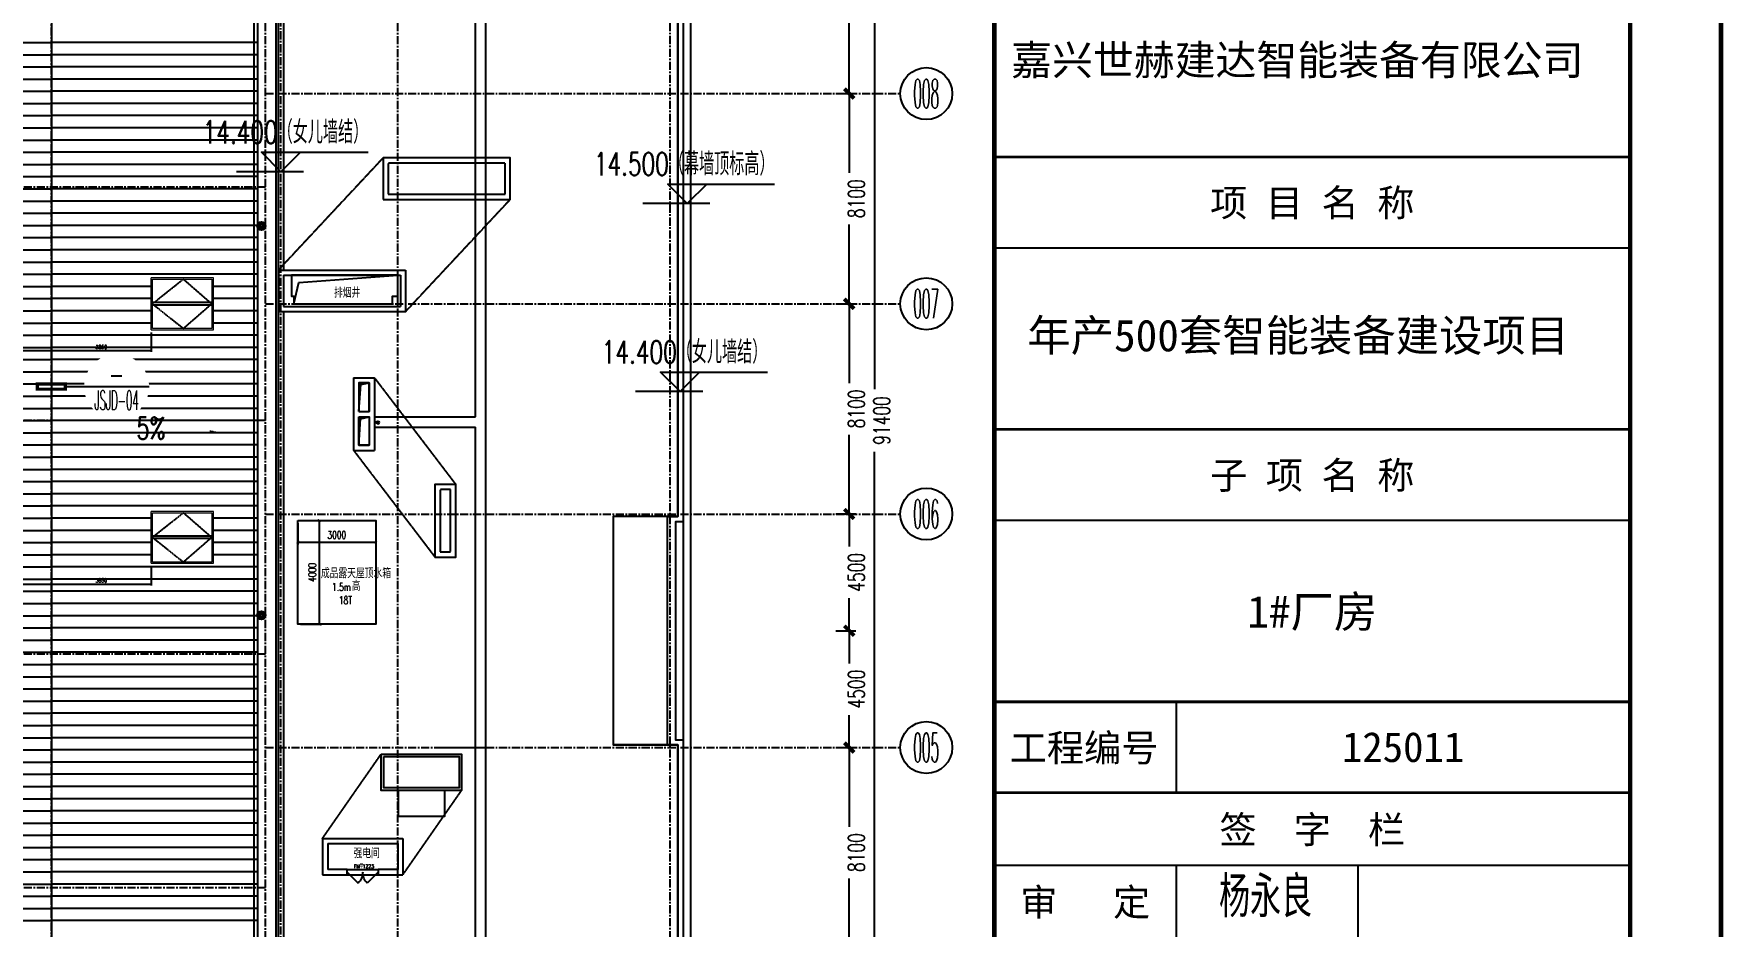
# Model space of a CAD drawing. Extents: x -599358 to 2865263, y -1062760 to 486533.
# Drawn here: x 234905 to 300015, y -854496 to -820106 of the extents above; entities that cross this region are included whole.
import ezdxf
from ezdxf.enums import TextEntityAlignment as Align

# ---------------------------------------------------------------- set-up
doc = ezdxf.new("R2010")
doc.units = 0
doc.set_wipeout_variables(frame=1)
for name, pattern in [('CENTER', [2, 1.25, -0.25, 0.25, -0.25]), ('DASH', [0.35, 0.25, -0.1]), ('DOTE', [2.42, 2, -0.2, 0.02, -0.2]), ('HIDDEN', [0.375, 0.25, -0.125])]:
    doc.linetypes.add(name, pattern=pattern)
for name, color, linetype in [('0-cxFrame', 155, 'Continuous'), ('3符号', 173, 'Continuous'), ('3索引', 3, 'Continuous'), ('A-AXIS-DOTE', 14, 'DOTE'), ('A-AXIS-SYMB', 3, 'Continuous'), ('A-DRAIN', 142, 'Continuous'), ('A-HRAIL', 173, 'Continuous'), ('A-LIN-V', 9, 'Continuous'), ('A-SFCE', 30, 'Continuous'), ('A-WINDOW', 140, 'Continuous'), ('A-防火门窗', 1, 'Continuous'), ('AS-WALL', 40, 'Continuous'), ('AS-结构边线层', 200, 'Continuous'), ('DIM', 173, 'Continuous'), ('DOTE', 1, 'CENTER'), ('PUB_TEXT', 7, 'Continuous'), ('qianming', 155, 'Continuous'), ('参考线', 8, 'Continuous'), ('外框', 1, 'HIDDEN'), ('屋面板111', 6, 'Continuous'), ('建-尺寸', 3, 'Continuous'), ('建-文字', 7, 'Continuous'), ('建-门窗编号', 7, 'Continuous'), ('虹吸雨水斗', 6, 'Continuous')]:
    doc.layers.add(name, color=color, linetype=linetype)
doc.layers.add('0-cxText', color=131, linetype='Continuous', lineweight=25)
doc.layers.add('成型线', color=3, linetype='Continuous', lineweight=18)
doc.styles.add('_TCH_AXIS', font='COMPLEX', dxfattribs={"bigfont": 'GBCBIG'})
doc.styles.add('_TCH_DIM', font='SIMPLEX', dxfattribs={"bigfont": 'GBCBIG'})
doc.styles.add('_TCH_DIM_T3', font='SIMPLEX', dxfattribs={"width": 0.705882, "bigfont": 'GBCBIG'})
doc.styles.add('A-DIM_T3', font='SIMPLEX', dxfattribs={"width": 0.705882, "bigfont": 'GBCBIG'})
doc.styles.add('A-STANDARD', font='SIMPLEX', dxfattribs={"bigfont": 'GBCBIG'})
doc.styles.add('A-WIN-LABEL', font='SIMPLEX', dxfattribs={"bigfont": 'GBCBIG'})
doc.styles.add('BZHZ', font='bzxw', dxfattribs={"width": 0.8, "bigfont": 'bzhz'})
doc.styles.add('cx_biaoti', font='')
doc.styles.add('cx_tuming', font='simhei.ttf')
doc.styles.add('cx_tuqian1', font='宋体.shx')
doc.styles.add('DHTEXT-1', font='romans.shx', dxfattribs={"width": 0.7, "bigfont": 'chinese.shx'})
doc.styles.add('卓越符号', font='ROMANS.shx', dxfattribs={"width": 0.7, "bigfont": 'CHINESE.shx'})
doc.styles.add('黑体', font='simhei.ttf')
doc.styles.get('cx_biaoti').set_extended_font_data('SimSun')
doc.dimstyles.new('_TCH_ARCH&&50', dxfattribs={"dimtxt": 148.75, "dimasz": 50, "dimexe": 50, "dimexo": 50, "dimgap": 63.125, "dimtad": 1, "dimdec": 0, "dimzin": 0, "dimdsep": 46, "dimtxsty": '_TCH_DIM_T3', "dimblk": 'ARCHTICK', "dimcen": 0.09, "dimclrt": 7, "dimazin": 2, "dimtfac": 1, "dimtdec": 0, "dimtix": 1, "dimtmove": 2, "dimatfit": 3, "dimfxl": 0, "dimtolj": 1, "dimtzin": 0, "dimarcsym": 0})
doc.dimstyles.new('A-DIM&&100', dxfattribs={"dimtxt": 297.5, "dimasz": 100, "dimexe": 100, "dimexo": 100, "dimgap": 126.25, "dimtad": 1, "dimdec": 0, "dimzin": 0, "dimdsep": 46, "dimtxsty": 'A-DIM_T3', "dimblk": 'ARCHTICK', "dimcen": 0.09, "dimclrt": 7, "dimazin": 2, "dimtfac": 1, "dimtdec": 0, "dimtix": 1, "dimtmove": 2, "dimatfit": 3, "dimfxl": 0, "dimtolj": 1, "dimtzin": 0, "dimarcsym": 0})
doc.dimstyles.new('ZN250', dxfattribs={"dimscale": 250, "dimtxt": 2.5, "dimasz": 1.5, "dimexe": 1, "dimexo": 2, "dimgap": 0.9, "dimtad": 1, "dimdec": 0, "dimdsep": 46, "dimtxsty": 'DHTEXT-1', "dimblk": 'ARCHTICK', "dimcen": 2.5, "dimclrd": 173, "dimclre": 173, "dimclrt": 7, "dimazin": 2, "dimtfac": 1, "dimtdec": 0, "dimtix": 1, "dimtmove": 2, "dimatfit": 3, "dimfxl": 0, "dimarcsym": 0})

# ---------------------------------------------------------------- blocks, each defined once
blk = doc.blocks.new('$DorLib2D$00000116')
at = {"color": 0}
for p, q in [((-0.5, 0), (-0.146, 0.354)), ((0.5, 0), (0.146, 0.354))]:
    blk.add_line(p, q, dxfattribs=at)
for centre, start, end in [((-0.5, 0), 0, 45), ((0.5, 0), 135, 180)]:
    blk.add_arc(centre, 0.5, start, end, dxfattribs=at)
blk = doc.blocks.new('_ArchTick')
at = {"color": 0, "linetype": 'ByBlock', "const_width": 0.4}
blk.add_lwpolyline([(-0.5, -0.5), (0.5, 0.5)], dxfattribs=at)
blk = doc.blocks.new('*D980')
at = {"layer": 'Defpoints', "color": 0, "transparency": 16777216}
for p in [(-1640, 3060), (1360, 3060), (1360, 2230)]:
    blk.add_point(p, dxfattribs=at)
at = {"layer": '建-尺寸', "color": 0, "lineweight": -2, "transparency": 16777216}
for p, q in [((-1640, 2960), (-1640, 2130)), ((1360, 2960), (1360, 2130)), ((-1640, 2230), (1360, 2230))]:
    blk.add_line(p, q, dxfattribs=at)
at = {"layer": '建-尺寸', "color": 0, "lineweight": -2, "transparency": 16777216, "xscale": 100, "yscale": 100, "zscale": 100, "rotation": 180}
blk.add_blockref('_ArchTick', (-1640, 2230), dxfattribs=at)
at = {"layer": '建-尺寸', "color": 0, "lineweight": -2, "transparency": 16777216, "xscale": 100, "yscale": 100, "zscale": 100}
blk.add_blockref('_ArchTick', (1360, 2230), dxfattribs=at)
at = {"layer": '建-尺寸', "color": 7, "transparency": 16777216, "insert": (-140, 2505), "char_height": 297.5, "attachment_point": 5, "style": 'A-DIM_T3'}
blk.add_mtext('\\A1;3000', dxfattribs=at)
blk = doc.blocks.new('*D981')
at = {"layer": 'Defpoints', "color": 0, "transparency": 16777216}
for p in [(-1640, 3060), (-810, 3060), (-1640, -940)]:
    blk.add_point(p, dxfattribs=at)
at = {"layer": '建-尺寸', "color": 0, "lineweight": -2, "transparency": 16777216}
for p, q in [((-1540, 3060), (-710, 3060)), ((-810, -940), (-810, 3060)), ((-1540, -940), (-710, -940))]:
    blk.add_line(p, q, dxfattribs=at)
at = {"layer": '建-尺寸', "color": 0, "lineweight": -2, "transparency": 16777216, "xscale": 100, "yscale": 100, "zscale": 100}
for p, rotation in [((-810, 3060), 90), ((-810, -940), 270)]:
    blk.add_blockref('_ArchTick', p, dxfattribs=dict(at, rotation=rotation))
at = {"layer": '建-尺寸', "color": 7, "transparency": 16777216, "insert": (-1085, 1060), "char_height": 297.5, "attachment_point": 5, "rotation": 90, "style": 'A-DIM_T3'}
blk.add_mtext('\\A1;4000', dxfattribs=at)
blk = doc.blocks.new('地漏')
at = {"layer": 'A-DRAIN'}
h = blk.add_hatch(dxfattribs=at)
h.set_pattern_fill('ANSI31', color=256, scale=10)
h.set_pattern_definition([(30, (2050925.549, 1697055.884), (-7.9375, 13.74815), [])])
edge = h.paths.add_edge_path()
edge.add_arc((2050522, 1695221), 50, 0, 360)
blk.add_circle((2050522, 1695221), 50, dxfattribs=at)
blk = doc.blocks.new('43243243')
at = {"layer": 'A-DRAIN'}
for p, q in [((363646, 786970), (363646, 830520)), ((364046, 742020), (364046, 830520)), ((359746, 786970), (363646, 786970)), ((359746, 786570), (363646, 786570)), ((363646, 742020), (363646, 786570))]:
    blk.add_line(p, q, dxfattribs=at)
at = {"layer": 'A-SFCE'}
blk.add_lwpolyline([(371646, 741420), (356046, 741420), (356046, 832020), (371646, 832020)], close=True, dxfattribs=at)
at = {"layer": 'A-HRAIL'}
blk.add_blockref('地漏', (-1690642, -908471), dxfattribs=at)
blk = doc.blocks.new('*D1025')
at = {"layer": 'Defpoints', "color": 0, "ltscale": 2500, "transparency": 16777216}
for p in [(265316, -814311), (265316, -822411), (266331, -822411)]:
    blk.add_point(p, dxfattribs=at)
at = {"layer": 'DIM', "color": 173, "linetype": 'ByBlock', "lineweight": -2, "ltscale": 2500, "transparency": 16777216}
for p, q in [((265816, -814311), (266581, -814311)), ((266331, -814311), (266331, -817366)), ((266331, -822411), (266331, -819357)), ((265816, -822411), (266581, -822411))]:
    blk.add_line(p, q, dxfattribs=at)
at = {"layer": 'DIM', "color": 173, "lineweight": -2, "ltscale": 2500, "transparency": 16777216, "xscale": 375, "yscale": 375, "zscale": 375}
for p, rotation in [((266331, -814311), 90), ((266331, -822411), 270)]:
    blk.add_blockref('_ArchTick', p, dxfattribs=dict(at, rotation=rotation))
at = {"layer": 'DIM', "color": 7, "ltscale": 2500, "transparency": 16777216, "insert": (266606, -818361), "char_height": 625, "attachment_point": 5, "rotation": 90, "style": 'DHTEXT-1'}
blk.add_mtext('8100', dxfattribs=at)
blk = doc.blocks.new('*D1026')
at = {"layer": 'Defpoints', "color": 0, "ltscale": 2500, "transparency": 16777216}
for p in [(265316, -822411), (265316, -830511), (266331, -830511)]:
    blk.add_point(p, dxfattribs=at)
at = {"layer": 'DIM', "color": 173, "linetype": 'ByBlock', "lineweight": -2, "ltscale": 2500, "transparency": 16777216}
for p, q in [((265816, -822411), (266581, -822411)), ((266331, -822411), (266331, -825466)), ((266331, -830511), (266331, -827457)), ((265816, -830511), (266581, -830511))]:
    blk.add_line(p, q, dxfattribs=at)
at = {"layer": 'DIM', "color": 173, "lineweight": -2, "ltscale": 2500, "transparency": 16777216, "xscale": 375, "yscale": 375, "zscale": 375}
for p, rotation in [((266331, -822411), 90), ((266331, -830511), 270)]:
    blk.add_blockref('_ArchTick', p, dxfattribs=dict(at, rotation=rotation))
at = {"layer": 'DIM', "color": 7, "ltscale": 2500, "transparency": 16777216, "insert": (266606, -826461), "char_height": 625, "attachment_point": 5, "rotation": 90, "style": 'DHTEXT-1'}
blk.add_mtext('8100', dxfattribs=at)
blk = doc.blocks.new('*D1027')
at = {"layer": 'Defpoints', "color": 0, "ltscale": 2500, "transparency": 16777216}
for p in [(265316, -830511), (265316, -838611), (266331, -838611)]:
    blk.add_point(p, dxfattribs=at)
at = {"layer": 'DIM', "color": 173, "linetype": 'ByBlock', "lineweight": -2, "ltscale": 2500, "transparency": 16777216}
for p, q in [((265816, -830511), (266581, -830511)), ((266331, -830511), (266331, -833566)), ((266331, -838611), (266331, -835557)), ((265816, -838611), (266581, -838611))]:
    blk.add_line(p, q, dxfattribs=at)
at = {"layer": 'DIM', "color": 173, "lineweight": -2, "ltscale": 2500, "transparency": 16777216, "xscale": 375, "yscale": 375, "zscale": 375}
for p, rotation in [((266331, -830511), 90), ((266331, -838611), 270)]:
    blk.add_blockref('_ArchTick', p, dxfattribs=dict(at, rotation=rotation))
at = {"layer": 'DIM', "color": 7, "ltscale": 2500, "transparency": 16777216, "insert": (266606, -834561), "char_height": 625, "attachment_point": 5, "rotation": 90, "style": 'DHTEXT-1'}
blk.add_mtext('8100', dxfattribs=at)
blk = doc.blocks.new('*D1028')
at = {"layer": 'Defpoints', "color": 0, "ltscale": 2500, "transparency": 16777216}
for p in [(265316, -838611), (265316, -843111), (266331, -843111)]:
    blk.add_point(p, dxfattribs=at)
at = {"layer": 'DIM', "color": 173, "linetype": 'ByBlock', "lineweight": -2, "ltscale": 2500, "transparency": 16777216}
for p, q in [((265816, -838611), (266581, -838611)), ((266331, -838611), (266331, -839866)), ((266331, -843111), (266331, -841857)), ((265816, -843111), (266581, -843111))]:
    blk.add_line(p, q, dxfattribs=at)
at = {"layer": 'DIM', "color": 173, "lineweight": -2, "ltscale": 2500, "transparency": 16777216, "xscale": 375, "yscale": 375, "zscale": 375}
for p, rotation in [((266331, -838611), 90), ((266331, -843111), 270)]:
    blk.add_blockref('_ArchTick', p, dxfattribs=dict(at, rotation=rotation))
at = {"layer": 'DIM', "color": 7, "ltscale": 2500, "transparency": 16777216, "insert": (266606, -840861), "char_height": 625, "attachment_point": 5, "rotation": 90, "style": 'DHTEXT-1'}
blk.add_mtext('4500', dxfattribs=at)
blk = doc.blocks.new('*D1029')
at = {"layer": 'Defpoints', "color": 0, "ltscale": 2500, "transparency": 16777216}
for p in [(265316, -843111), (265316, -847611), (266331, -847611)]:
    blk.add_point(p, dxfattribs=at)
at = {"layer": 'DIM', "color": 173, "linetype": 'ByBlock', "lineweight": -2, "ltscale": 2500, "transparency": 16777216}
for p, q in [((265816, -843111), (266581, -843111)), ((266331, -843111), (266331, -844366)), ((266331, -847611), (266331, -846357)), ((265816, -847611), (266581, -847611))]:
    blk.add_line(p, q, dxfattribs=at)
at = {"layer": 'DIM', "color": 173, "lineweight": -2, "ltscale": 2500, "transparency": 16777216, "xscale": 375, "yscale": 375, "zscale": 375}
for p, rotation in [((266331, -843111), 90), ((266331, -847611), 270)]:
    blk.add_blockref('_ArchTick', p, dxfattribs=dict(at, rotation=rotation))
at = {"layer": 'DIM', "color": 7, "ltscale": 2500, "transparency": 16777216, "insert": (266606, -845361), "char_height": 625, "attachment_point": 5, "rotation": 90, "style": 'DHTEXT-1'}
blk.add_mtext('4500', dxfattribs=at)
blk = doc.blocks.new('*D1030')
at = {"layer": 'Defpoints', "color": 0, "ltscale": 2500, "transparency": 16777216}
for p in [(265316, -847611), (265316, -855711), (266331, -855711)]:
    blk.add_point(p, dxfattribs=at)
at = {"layer": 'DIM', "color": 173, "linetype": 'ByBlock', "lineweight": -2, "ltscale": 2500, "transparency": 16777216}
for p, q in [((265816, -847611), (266581, -847611)), ((266331, -847611), (266331, -850666)), ((266331, -855711), (266331, -852657)), ((265816, -855711), (266581, -855711))]:
    blk.add_line(p, q, dxfattribs=at)
at = {"layer": 'DIM', "color": 173, "lineweight": -2, "ltscale": 2500, "transparency": 16777216, "xscale": 375, "yscale": 375, "zscale": 375}
for p, rotation in [((266331, -847611), 90), ((266331, -855711), 270)]:
    blk.add_blockref('_ArchTick', p, dxfattribs=dict(at, rotation=rotation))
at = {"layer": 'DIM', "color": 7, "ltscale": 2500, "transparency": 16777216, "insert": (266606, -851661), "char_height": 625, "attachment_point": 5, "rotation": 90, "style": 'DHTEXT-1'}
blk.add_mtext('8100', dxfattribs=at)
blk = doc.blocks.new('*D1037')
at = {"layer": 'Defpoints', "color": 0, "ltscale": 2500, "transparency": 16777216}
for p in [(265416, -789311), (265416, -880711), (267311, -880711)]:
    blk.add_point(p, dxfattribs=at)
at = {"layer": 'DIM', "color": 173, "linetype": 'ByBlock', "lineweight": -2, "ltscale": 2500, "transparency": 16777216}
for p, q in [((265916, -789311), (267561, -789311)), ((267311, -789311), (267311, -833807)), ((267311, -880711), (267311, -836216)), ((265916, -880711), (267561, -880711))]:
    blk.add_line(p, q, dxfattribs=at)
at = {"layer": 'DIM', "color": 173, "lineweight": -2, "ltscale": 2500, "transparency": 16777216, "xscale": 375, "yscale": 375, "zscale": 375}
for p, rotation in [((267311, -789311), 90), ((267311, -880711), 270)]:
    blk.add_blockref('_ArchTick', p, dxfattribs=dict(at, rotation=rotation))
at = {"layer": 'DIM', "color": 7, "ltscale": 2500, "transparency": 16777216, "insert": (267586, -835011), "char_height": 625, "attachment_point": 5, "rotation": 90, "style": 'DHTEXT-1'}
blk.add_mtext('91400', dxfattribs=at)
blk = doc.blocks.new('卓越-轴号')
blk.add_circle((0, 0), 4)
at = {"color": 0, "style": '_TCH_AXIS', "width": 1.041667, "flags": 8}
blk.add_attdef('A', text='', height=4.48, dxfattribs=at).set_placement((-2, -2.24), (2, -2.24), align=Align.FIT)
blk = doc.blocks.new('343')
at = {"layer": 'DOTE', "ltscale": 250}
for p, q in [((1145199, -209583), (1145199, -103761)), ((1153449, -209417), (1153449, -103817)), ((1158549, -209417), (1158549, -103761)), ((1169049, -209412), (1169049, -103761)), ((1154049, -209233), (1154049, -104483)), ((1153449, -145823), (1177919, -145823)), ((1153449, -149423), (1035857, -149423)), ((1153449, -153923), (1177919, -153923)), ((1153449, -158423), (1035857, -158423)), ((1153449, -162023), (1177919, -162023)), ((1153449, -167423), (1035857, -167423)), ((1153449, -171023), (1177919, -171023)), ((1153449, -176423), (1035857, -176423))]:
    blk.add_line(p, q, dxfattribs=at)
blk = doc.blocks.new('*U612')
at = {"ltscale": 10}
blk.add_line((3.48, 0), (-6.85, 0), dxfattribs=at)
blk.add_lwpolyline([(3, 3), (0, 0), (-3, 3), (13.45, 3)])
at = {"color": 0, "style": '卓越符号', "width": 0.7, "flags": 8}
blk.add_attdef('±0.000', text='', height=3.5, dxfattribs=at).set_placement((13.45, 4.35), align=Align.RIGHT)
blk = doc.blocks.new('块1')
at = {"layer": '屋面板111', "ltscale": 2500}
for p, q in [((178131, -317185), (186081, -317185)), ((178131, -317655), (186081, -317655)), ((194031, -317185), (186081, -317185)), ((194031, -317655), (186081, -317655)), ((178131, -318125), (186081, -318125)), ((194031, -318125), (186081, -318125)), ((178131, -318595), (186081, -318595)), ((194031, -318595), (186081, -318595)), ((178131, -319065), (186081, -319065)), ((178131, -319535), (186081, -319535)), ((194031, -319065), (186081, -319065)), ((194031, -319535), (186081, -319535)), ((178131, -320005), (186081, -320005)), ((194031, -320005), (186081, -320005)), ((178131, -320475), (186081, -320475)), ((178131, -320945), (186081, -320945)), ((194031, -320475), (186081, -320475)), ((194031, -320945), (186081, -320945)), ((178131, -321415), (186081, -321415)), ((194031, -321415), (186081, -321415)), ((178131, -321885), (186081, -321885)), ((194031, -321885), (186081, -321885)), ((178131, -322355), (186081, -322355)), ((178131, -322825), (186081, -322825)), ((194031, -322355), (186081, -322355)), ((194031, -322825), (186081, -322825)), ((178131, -323295), (186081, -323295)), ((194031, -323295), (186081, -323295)), ((178131, -323765), (186081, -323765)), ((178131, -324235), (186081, -324235)), ((194031, -323765), (186081, -323765)), ((194031, -324235), (186081, -324235)), ((178131, -324705), (186081, -324705)), ((194031, -324705), (186081, -324705)), ((178131, -325175), (186081, -325175)), ((194031, -325175), (186081, -325175)), ((178131, -325645), (186081, -325645)), ((178131, -326115), (186081, -326115)), ((194031, -325645), (186081, -325645)), ((194031, -326115), (186081, -326115)), ((178131, -326585), (186081, -326585)), ((194031, -326585), (186081, -326585)), ((178131, -327055), (186081, -327055)), ((194031, -327055), (186081, -327055)), ((178131, -327525), (186081, -327525)), ((178131, -327995), (186081, -327995)), ((194031, -327525), (186081, -327525)), ((194031, -327995), (186081, -327995)), ((178131, -328465), (186081, -328465)), ((194031, -328465), (186081, -328465)), ((178131, -328935), (186081, -328935)), ((178131, -329405), (186081, -329405)), ((194031, -328935), (186081, -328935)), ((194031, -329405), (186081, -329405)), ((178131, -329875), (186081, -329875)), ((194031, -329875), (186081, -329875)), ((178131, -330345), (186081, -330345)), ((194031, -330345), (186081, -330345)), ((178131, -330815), (186081, -330815)), ((178131, -331285), (186081, -331285)), ((194031, -330815), (186081, -330815)), ((194031, -331285), (186081, -331285)), ((178131, -331755), (186081, -331755)), ((194031, -331755), (186081, -331755)), ((178131, -332225), (186081, -332225)), ((178131, -332695), (186081, -332695)), ((194031, -332225), (186081, -332225)), ((194031, -332695), (186081, -332695)), ((178131, -333165), (186081, -333165)), ((194031, -333165), (186081, -333165)), ((178131, -333635), (186081, -333635)), ((194031, -333635), (186081, -333635)), ((178131, -334105), (186081, -334105)), ((178131, -334575), (186081, -334575)), ((194031, -334105), (186081, -334105)), ((194031, -334575), (186081, -334575)), ((178131, -335045), (186081, -335045)), ((194031, -335045), (186081, -335045)), ((178131, -335515), (186081, -335515)), ((194031, -335515), (186081, -335515)), ((178131, -335985), (186081, -335985)), ((178131, -336455), (186081, -336455)), ((194031, -335985), (186081, -335985)), ((194031, -336455), (186081, -336455)), ((178131, -336925), (186081, -336925)), ((194031, -336925), (186081, -336925)), ((178131, -337395), (186081, -337395)), ((178131, -337865), (186081, -337865)), ((194031, -337395), (186081, -337395)), ((194031, -337865), (186081, -337865)), ((178131, -338335), (186081, -338335)), ((194031, -338335), (186081, -338335)), ((178131, -338805), (186081, -338805)), ((194031, -338805), (186081, -338805)), ((178131, -339275), (186081, -339275)), ((178131, -339745), (186081, -339745)), ((194031, -339275), (186081, -339275)), ((194031, -339745), (186081, -339745)), ((178131, -340215), (186081, -340215)), ((194031, -340215), (186081, -340215)), ((178131, -340685), (186081, -340685)), ((178131, -341155), (186081, -341155)), ((194031, -340685), (186081, -340685)), ((194031, -341155), (186081, -341155)), ((178131, -341625), (186081, -341625)), ((194031, -341625), (186081, -341625)), ((178131, -342095), (186081, -342095)), ((194031, -342095), (186081, -342095)), ((178131, -342565), (186081, -342565)), ((178131, -343035), (186081, -343035)), ((194031, -342565), (186081, -342565)), ((194031, -343035), (186081, -343035)), ((178131, -343505), (186081, -343505)), ((194031, -343505), (186081, -343505)), ((178131, -343975), (186081, -343975)), ((194031, -343975), (186081, -343975)), ((178131, -344445), (186081, -344445)), ((178131, -344915), (186081, -344915)), ((194031, -344445), (186081, -344445)), ((194031, -344915), (186081, -344915)), ((178131, -345385), (186081, -345385)), ((194031, -345385), (186081, -345385)), ((178131, -345855), (186081, -345855)), ((178131, -346325), (186081, -346325)), ((194031, -345855), (186081, -345855)), ((194031, -346325), (186081, -346325)), ((178131, -346795), (186081, -346795)), ((194031, -346795), (186081, -346795)), ((178131, -347265), (186081, -347265)), ((194031, -347265), (186081, -347265)), ((178131, -347735), (186081, -347735)), ((178131, -348205), (186081, -348205)), ((194031, -347735), (186081, -347735)), ((194031, -348205), (186081, -348205)), ((178131, -348675), (186081, -348675)), ((194031, -348675), (186081, -348675)), ((178131, -349145), (186081, -349145)), ((178131, -349615), (186081, -349615)), ((194031, -349145), (186081, -349145)), ((194031, -349615), (186081, -349615)), ((178131, -350085), (186081, -350085)), ((194031, -350085), (186081, -350085)), ((178131, -350555), (186081, -350555)), ((194031, -350555), (186081, -350555)), ((178131, -351025), (186081, -351025)), ((194031, -351025), (186081, -351025))]:
    blk.add_line(p, q, dxfattribs=at)
blk.add_lwpolyline([(194031, -286355), (194031, -377155)], dxfattribs=at)
blk = doc.blocks.new('卓越-指向索引')
blk.add_wipeout([(0, 5), (-0.52, 4.97), (-1.04, 4.89), (-1.55, 4.76), (-2.03, 4.57), (-2.5, 4.33), (-2.94, 4.05), (-3.35, 3.72), (-3.72, 3.35), (-4.05, 2.94), (-4.33, 2.5), (-4.57, 2.03), (-4.76, 1.55), (-4.89, 1.04), (-4.97, 0.52), (-5, 0), (-4.97, -0.52), (-4.89, -1.04), (-4.76, -1.55), (-4.57, -2.03), (-4.33, -2.5), (-4.05, -2.94), (-3.72, -3.35), (-3.35, -3.72), (-2.94, -4.05), (-2.5, -4.33), (-2.03, -4.57), (-1.55, -4.76), (-1.04, -4.89), (-0.52, -4.97), (0, -5), (0.52, -4.97), (1.04, -4.89), (1.55, -4.76), (2.03, -4.57), (2.5, -4.33), (2.94, -4.05), (3.35, -3.72), (3.72, -3.35), (4.05, -2.94), (4.33, -2.5), (4.57, -2.03), (4.76, -1.55), (4.89, -1.04), (4.97, -0.52), (5, 0), (4.97, 0.52), (4.89, 1.04), (4.76, 1.55), (4.57, 2.03), (4.33, 2.5), (4.05, 2.94), (3.72, 3.35), (3.35, 3.72), (2.94, 4.05), (2.5, 4.33), (2.03, 4.57), (1.55, 4.76), (1.04, 4.89), (0.52, 4.97)])
blk.add_line((-5, 0), (5, 0))
at = {"color": 0, "style": '卓越符号', "width": 0.7, "flags": 8}
blk.add_attdef('索引编号', text='', height=3, dxfattribs=at).set_placement((0, 0.37), align=Align.CENTER)
at = {"color": 0, "style": '卓越符号', "width": 0.892319, "flags": 8}
blk.add_attdef('图号', text='', height=3, dxfattribs=at).set_placement((-3.41, -3.6), (3.41, -3.6), align=Align.FIT)
blk = doc.blocks.new('“奔腾”虹吸雨水斗')
at = {"layer": '虹吸雨水斗', "lineweight": 25}
for p, q in [((946944, 86685), (947028, 86658)), ((947028, 86641), (946944, 86614)), ((947032, 86673), (946946, 86692)), ((946946, 86607), (947032, 86625)), ((946982, 86753), (947040, 86688)), ((947040, 86611), (946982, 86546)), ((947052, 86699), (946987, 86758)), ((946987, 86541), (947052, 86600)), ((947048, 86793), (947066, 86707)), ((947066, 86592), (947048, 86506)), ((947082, 86711), (947055, 86795)), ((947055, 86504), (947082, 86587)), ((947125, 86795), (947098, 86711)), ((947098, 86587), (947125, 86504)), ((947114, 86707), (947132, 86793)), ((947132, 86506), (947114, 86592)), ((947194, 86758), (947128, 86699)), ((947128, 86600), (947194, 86541)), ((947140, 86688), (947199, 86753)), ((947199, 86546), (947140, 86611)), ((947234, 86692), (947148, 86673)), ((947148, 86625), (947234, 86607)), ((947152, 86658), (947236, 86685)), ((947236, 86614), (947152, 86641))]:
    blk.add_line(p, q, dxfattribs=at)
for radius in [150, 47.6]:
    blk.add_circle((947090, 86649), radius, dxfattribs=at)
for centre, start, end in [((947025, 86649), 291.63817, 68.36747), ((947034, 86682), 261.63817, 38.36747), ((947034, 86617), 321.63817, 98.36747), ((947057, 86706), 231.63817, 8.36747), ((947057, 86593), 351.63817, 128.36747), ((947090, 86715), 201.63817, 338.36747), ((947090, 86584), 21.63817, 158.36747), ((947123, 86706), 171.63817, 308.36747), ((947123, 86593), 51.63817, 188.36747), ((947147, 86682), 141.63817, 278.36747), ((947147, 86617), 81.63817, 218.36747), ((947155, 86649), 111.63817, 248.36747)]:
    blk.add_arc(centre, 8.82, start, end, dxfattribs=at)
blk = doc.blocks.new('zjcx_lan_qianzi(Dragon)')
for p, q in [((-7000, 4800), (0, 4800)), ((-5000, 4800), (-5000, 0)), ((-3000, 4800), (-3000, 0)), ((-7000, 4000), (0, 4000)), ((-7000, 3200), (0, 3200)), ((-7000, 2400), (0, 2400)), ((-7000, 1600), (0, 1600)), ((-7000, 800), (0, 800))]:
    blk.add_line(p, q)
at = {"const_width": 30}
blk.add_lwpolyline([(-7000, 5600), (0, 5600)], dxfattribs=at)
blk.add_lwpolyline([(-7000, 5600), (0, 5600), (0, 0), (-7000, 0)], close=True, dxfattribs=at)
at = {"style": 'cx_biaoti'}
for s, p in [('签  字  栏', (-3500, 5200)), ('审   定', (-6000, 4400)), ('审   核', (-6000, 3600)), ('校   对', (-6000, 2800)), ('设   计', (-6000, 400))]:
    blk.add_text(s, height=300, dxfattribs=at).set_placement(p, align=Align.MIDDLE)
at = {"style": 'cx_biaoti', "width": 0.85}
for s, p in [('项目负责人', (-6000, 2000)), ('专业负责人', (-6000, 1200))]:
    blk.add_text(s, height=300, dxfattribs=at).set_placement(p, align=Align.MIDDLE)
blk = doc.blocks.new('T-签字(Dragon)')
at = {"layer": '0-cxFrame'}
blk.add_blockref('zjcx_lan_qianzi(Dragon)', (0, 0), dxfattribs=at)
at = {"layer": 'qianming', "style": 'BZHZ', "width": 0.8}
for s, p in [('杨永良', (-4014, 4478)), ('姚建中', (-4014, 3678)), ('姜旭超', (-4014, 2878)), ('宋月飞', (-4014, 2078)), ('宋月飞', (-4014, 1278)), ('叶佳超', (-4014, 478))]:
    blk.add_text(s, height=450, dxfattribs=at).set_placement(p, align=Align.MIDDLE)
blk = doc.blocks.new('zjcx_lan_xiangmu(Dragon)')
for p, q in [((-7000, 9000), (0, 9000)), ((-7000, 6000), (0, 6000)), ((-7000, 3000), (0, 3000)), ((-5000, 1000), (-5000, 0))]:
    blk.add_line(p, q)
at = {"const_width": 30}
for points in [[(-7000, 10000), (0, 10000)], [(-7000, 7000), (0, 7000)], [(-7000, 7000), (0, 7000)], [(-7000, 4000), (0, 4000)], [(-7000, 4000), (0, 4000)], [(-7000, 1000), (0, 1000)], [(-7000, 0), (0, 0)]]:
    blk.add_lwpolyline(points, dxfattribs=at)
blk.add_lwpolyline([(-7000, 10000), (0, 10000), (0, 0), (-7000, 0)], close=True)
at = {"style": 'cx_biaoti'}
for s, p in [('建 设 单 位', (-3500, 9500)), ('项 目 名 称', (-3500, 6500)), ('子 项 名 称', (-3500, 3500)), ('工程编号', (-6013, 500))]:
    blk.add_text(s, height=300, dxfattribs=at).set_placement(p, align=Align.MIDDLE)
blk = doc.blocks.new('T-项目(Dragon)')
blk.add_blockref('zjcx_lan_xiangmu(Dragon)', (0, 0))
at = {"color": 3, "style": 'cx_tuming'}
for s, height, p in [('嘉兴世赫建达智能装备有限公司', 330, (-6816, 7901)), ('年产500套智能装备建设项目 ', 350, (-6638, 4859))]:
    blk.add_text(s, height=height, dxfattribs=at).set_placement(p)
blk = doc.blocks.new('zjcx_T2(Dragon)')
at = {"layer": '0-cxFrame', "const_width": 50}
blk.add_lwpolyline([(-7000, 40000), (0, 40000), (0, 0), (-7000, 0)], close=True, dxfattribs=at)
at = {"layer": '0-cxFrame'}
for name, p in [('T-项目(Dragon)', (0, 15000)), ('T-签字(Dragon)', (0, 9400))]:
    blk.add_blockref(name, p, dxfattribs=at)
blk = doc.blocks.new('TK22.A2 L(Dragon)')
at = {"layer": '0-cxFrame', "color": 7, "const_width": 0.5}
blk.add_lwpolyline([(0, 0), (-594, 0), (-594, 420), (0, 420)], close=True, dxfattribs=at)
at = {"layer": '0-cxFrame', "const_width": 0.5}
for points in [[(-80, 10), (-574, 10), (-574, 410), (-80, 410)], [(-10, 10), (-80, 10), (-80, 410), (-10, 410)]]:
    blk.add_lwpolyline(points, close=True, dxfattribs=at)
at = {"layer": '0-cxFrame', "xscale": 0.01, "yscale": 0.01, "zscale": 0.01}
blk.add_blockref('zjcx_T2(Dragon)', (-10, 10), dxfattribs=at)
at = {"style": '黑体', "flags": 4}
blk.add_attdef('图幅', text='', height=3.3, dxfattribs=at).set_placement((-40, 3), align=Align.RIGHT)
at = {"layer": '0-cxText', "flags": 4}
for tag, height, style, p in [('建设单位', 3.5, 'cx_tuming', (-45, 240)), ('项目名称', 3.5, 'cx_tuming', (-45, 210)), ('子项名称', 3.5, 'cx_tuming', (-45, 180)), ('工程编号', 3.3, 'cx_tuqian1', (-35, 165)), ('图名1', 3.5, 'cx_tuming', (-45, 87)), ('图名2', 3.5, 'cx_tuming', (-45, 79)), ('图名3', 3.5, 'cx_tuming', (-45, 71)), ('出图日期', 3.3, 'cx_tuqian1', (-39, 60)), ('专业', 3.3, 'cx_tuqian1', (-55, 52)), ('图号', 3.3, 'cx_tuqian1', (-55, 44)), ('版次', 3.3, 'cx_tuqian1', (-20, 44))]:
    blk.add_attdef(tag, text='', height=height, dxfattribs=dict(at, style=style)).set_placement(p, align=Align.MIDDLE)
at = {"layer": 'Defpoints', "color": 6, "flags": 4}
for tag, height, style, p in [('tufu', 3.3, '黑体', (-12, 12)), ('dwfname', 4, 'cx_tuqian1', (-80, 3))]:
    blk.add_attdef(tag, text='', height=height, dxfattribs=dict(at, style=style)).set_placement(p, align=Align.RIGHT)
blk = doc.blocks.new('44')
blk.add_wipeout([(277496, 745320), (279896, 745320), (279896, 747320), (277496, 747320)]).dxf.layer = '参考线'
at = {"color": 2}
for p, q in [((277566, 746370), (279851, 746370)), ((277566, 746270), (279851, 746270))]:
    blk.add_line(p, q, dxfattribs=at)
at = {"layer": '外框'}
for points in [[(279851, 746320), (278658, 747270), (277566, 746320)], [(279851, 746320), (278658, 745370), (277566, 746320)]]:
    blk.add_lwpolyline(points, dxfattribs=at)
at = {"layer": '成型线'}
blk.add_line((279896, 745320), (279896, 747320), dxfattribs=at)
blk.add_lwpolyline([(279896, 745320), (277496, 745320), (277496, 747320), (279896, 747320)], dxfattribs=at)
blk.add_lwpolyline([(279851, 745370), (279851, 747270), (277566, 747270), (277566, 745370)], close=True, dxfattribs=at)
blk = doc.blocks.new('*D2415')
at = {"layer": 'A-WINDOW', "color": 0, "lineweight": -2, "transparency": 16777216}
for p, q in [((293946, 817220), (293946, 816470)), ((297796, 817220), (297796, 816470)), ((293946, 816520), (297796, 816520))]:
    blk.add_line(p, q, dxfattribs=at)
at = {"layer": 'Defpoints', "color": 0, "transparency": 16777216}
for p in [(293946, 817270), (297796, 817270), (297796, 816520)]:
    blk.add_point(p, dxfattribs=at)
at = {"layer": 'A-WINDOW', "color": 0, "lineweight": -2, "transparency": 16777216, "xscale": 50, "yscale": 50, "zscale": 50, "rotation": 180}
blk.add_blockref('_ArchTick', (293946, 816520), dxfattribs=at)
at = {"layer": 'A-WINDOW', "color": 0, "lineweight": -2, "transparency": 16777216, "xscale": 50, "yscale": 50, "zscale": 50}
blk.add_blockref('_ArchTick', (297796, 816520), dxfattribs=at)
at = {"layer": 'A-WINDOW', "color": 7, "transparency": 16777216, "insert": (295871, 816658), "char_height": 148.8, "attachment_point": 5, "style": '_TCH_DIM_T3'}
blk.add_mtext('\\A1;3850', dxfattribs=at)
blk = doc.blocks.new('*D2416')
at = {"layer": 'A-WINDOW', "color": 0, "lineweight": -2, "transparency": 16777216}
for p, q in [((297796, 817220), (297796, 816470)), ((301646, 817220), (301646, 816470)), ((297796, 816520), (301646, 816520))]:
    blk.add_line(p, q, dxfattribs=at)
at = {"layer": 'Defpoints', "color": 0, "transparency": 16777216}
for p in [(297796, 817270), (301646, 817270), (301646, 816520)]:
    blk.add_point(p, dxfattribs=at)
at = {"layer": 'A-WINDOW', "color": 0, "lineweight": -2, "transparency": 16777216, "xscale": 50, "yscale": 50, "zscale": 50, "rotation": 180}
blk.add_blockref('_ArchTick', (297796, 816520), dxfattribs=at)
at = {"layer": 'A-WINDOW', "color": 0, "lineweight": -2, "transparency": 16777216, "xscale": 50, "yscale": 50, "zscale": 50}
blk.add_blockref('_ArchTick', (301646, 816520), dxfattribs=at)
at = {"layer": 'A-WINDOW', "color": 7, "transparency": 16777216, "insert": (299721, 816658), "char_height": 148.8, "attachment_point": 5, "style": '_TCH_DIM_T3'}
blk.add_mtext('\\A1;3850', dxfattribs=at)
blk = doc.blocks.new('G$CEFEEA2CC')
blk.add_lwpolyline([(-1640, 3060), (1360, 3060), (1360, -940), (-1640, -940)], close=True)
at = {"layer": '建-文字', "style": 'A-STANDARD'}
for s, height, p in [('成品露天屋顶水箱', 337.59, (-750, 840)), ('高', 337.6, (440, 350))]:
    blk.add_text(s, height=height, dxfattribs=at).set_placement(p)
at = {"layer": '建-文字', "style": 'A-STANDARD', "width": 0.705882}
for s, p in [('1.5m', (-320, 350)), ('18T', (-60, -160))]:
    blk.add_text(s, height=297.5, dxfattribs=at).set_placement(p)
at = {"layer": '建-尺寸'}
for p1, p2, picture, middle in [((-1640, 3060), (1360, 3060), '*D980', (-140, 2505)), ((-1640, -940), (-1640, 3060), '*D981', (-1085, 1060))]:
    dim = blk.add_aligned_dim(p1=p1, p2=p2, distance=-830, dimstyle='A-DIM&&100', dxfattribs=at)
    dim.commit()
    dim.dimension.update_dxf_attribs({"geometry": picture, "text_midpoint": middle})
blk = doc.blocks.new('nr3453464')
at = {"layer": 'A-LIN-V'}
blk.add_blockref('44', (14050, 72000), dxfattribs=at)
at = {"layer": 'A-LIN-V', "xscale": -0.9999999999999998}
blk.add_blockref('44', (581541.6, 72000), dxfattribs=at)
at = {"layer": 'A-WINDOW', "color": 1}
for p1, p2, picture, middle in [((293945.8, 817270), (297795.8, 817270), '*D2415', (295870.8, 816657.5)), ((297795.8, 817270), (301645.8, 817270), '*D2416', (299720.8, 816657.5))]:
    dim = blk.add_aligned_dim(p1=p1, p2=p2, distance=-750, dimstyle='_TCH_ARCH&&50', dxfattribs=at)
    dim.commit()
    dim.dimension.update_dxf_attribs({"geometry": picture, "text_midpoint": middle})
blk = doc.blocks.new('A$C70486d9b')
at = {"layer": 'A-WINDOW'}
for p in [(-196546, -858820), (-196546, -867820)]:
    blk.add_blockref('nr3453464', p, dxfattribs=at)

msp = doc.modelspace()

# ---------------------------------------------------------------- linework, layer by layer
at = {"layer": '3索引', "linetype": 'DASH', "ltscale": 1250, "const_width": 125}
msp.add_lwpolyline([(235040.5, -833604.5), (236122.2, -833604.5), (236122.2, -833801.1), (235040.5, -833801.1)], close=True, dxfattribs=at)
at = {"layer": '3索引'}
msp.add_lwpolyline([(236122.2, -833702.8), (236687.6, -833702.8), (238095.5, -833702.8)], dxfattribs=at)
at = {"layer": 'A-AXIS-DOTE'}
for p, q in [((244331.4, -829211.4), (248365.5, -824891.4)), ((249231.4, -830811.4), (253265.5, -826491.4)), ((248031.4, -833361.4), (251165.5, -837471.4)), ((247231.4, -836161.4), (250365.5, -840271.4)), ((246031.4, -851111.4), (248295, -847860)), ((249131.4, -852511.4), (251395, -849260))]:
    msp.add_line(p, q, dxfattribs=at)
at = {"layer": 'A-AXIS-SYMB'}
msp.add_line((250639.2, -847611.4), (252539.2, -847611.4), dxfattribs=at)
msp.add_lwpolyline([(239997.2, -835419.8, 0, 0, 0), (241927.2, -835419.8, 0, 64, 0), (241687.2, -835419.8, 0, 0, 0)], format="xyseb", dxfattribs=at)
at = {"layer": 'A-DRAIN'}
msp.add_lwpolyline([(244331.4, -880711.4), (245431.4, -880711.4), (245431.4, -880111.4), (247731.4, -880111.4), (247731.4, -880711.4), (260231.4, -880711.4), (260231.4, -789311.4), (247731.4, -789311.4), (247731.4, -789911.4), (245431.4, -789911.4), (245431.4, -789311.4), (244331.4, -789311.4)], dxfattribs=at)
at = {"layer": 'A-LIN-V'}
for p, q in [((259331.4, -838711.4), (257231.4, -838711.4)), ((257231.4, -838711.4), (257231.4, -847511.4)), ((259331.4, -847511.4), (257231.4, -847511.4))]:
    msp.add_line(p, q, dxfattribs=at)
for points in [[(243381.4, -789611.4), (243381.4, -880411.4)], [(248945, -849260), (248945, -850260), (250745, -850260), (250745, -849260)]]:
    msp.add_lwpolyline(points, dxfattribs=at)
at = {"layer": 'A-SFCE'}
msp.add_line((235581.4, -789611.4), (235581.4, -880411.4), dxfattribs=at)
for points in [[(244231.4, -789611.4), (244231.4, -880311.4)], [(251531.4, -789811.4), (248231.4, -789811.4), (248231.4, -790111.4), (247931.4, -790111.4), (247931.4, -792011.4), (247731.4, -792011.4), (247731.4, -789911.4), (248031.4, -789911.4), (248031.4, -789611.4), (259931.4, -789611.4), (259931.4, -800811.4), (259631.4, -800811.4), (259631.4, -803511.4), (259931.4, -803511.4), (259931.4, -838911.4), (259631.4, -838911.4), (259631.4, -847311.4), (259931.4, -847311.4), (259931.4, -880411.4), (247831.4, -880411.4), (247831.4, -880111.4), (247731.4, -880111.4), (247731.4, -879911.4), (245445.5, -879911.4)], [(244531.4, -872161.4), (244531.4, -879911.4), (244931.4, -879911.4), (244931.4, -879911.4), (245231.4, -879911.4), (245231.4, -878011.4), (245431.4, -878011.4), (245431.4, -880111.4), (245131.4, -880111.4), (245131.4, -880111.4), (244331.4, -880111.4), (244331.4, -789811.4), (244931.4, -789811.4), (244931.4, -789911.4), (245431.4, -789911.4), (245431.4, -792011.4), (245231.4, -792011.4), (245231.4, -790111.4), (244931.4, -790111.4), (244931.4, -790111.4), (244531.4, -790111.4), (244531.4, -829211.4)], [(247731.4, -879911.4), (247731.4, -878011.4), (247931.4, -878011.4), (247931.4, -879911.4), (248031.4, -879911.4), (248031.4, -880211.4), (259731.4, -880211.4), (259731.4, -847511.4), (259331.4, -847511.4), (259331.4, -838711.4), (259731.4, -838711.4), (259731.4, -803711.4), (259331.4, -803711.4), (259331.4, -800611.4), (259731.4, -800611.4), (259731.4, -789811.4), (252731.4, -789811.4)], [(259731.4, -789811.4), (259731.4, -800611.4), (257231.4, -800611.4), (257231.4, -803711.4), (259731.4, -803711.4), (259731.4, -838711.4), (257231.4, -838711.4), (257231.4, -847511.4), (259731.4, -847511.4), (259731.4, -880211.4)], [(244531.4, -830811.4), (244531.4, -870611.4)]]:
    msp.add_lwpolyline(points, dxfattribs=at)
for points in [[(248365.5, -826491.4), (253265.5, -826491.4), (253265.5, -824891.4), (248365.5, -824891.4)], [(250365.5, -840271.4), (251165.5, -840271.4), (251165.5, -837471.4), (250365.5, -837471.4)], [(248295, -847860), (251395, -847860), (251395, -849260), (248295, -849260)], [(248395, -847960), (251295, -847960), (251295, -849160), (248395, -849160)]]:
    msp.add_lwpolyline(points, close=True, dxfattribs=at)
at = {"layer": 'A-SFCE', "linetype": 'DASH'}
for points in [[(248565.5, -826291.4), (253065.5, -826291.4), (253065.5, -825091.4), (248565.5, -825091.4)], [(250565.5, -840071.4), (250965.5, -840071.4), (250965.5, -837671.4), (250565.5, -837671.4)]]:
    msp.add_lwpolyline(points, close=True, dxfattribs=at)
at = {"layer": 'A-防火门窗'}
for p, q in [((246981.4, -852311.4), (248181.4, -852311.4)), ((246981.4, -852511.4), (248181.4, -852511.4))]:
    msp.add_line(p, q, dxfattribs=at)
at = {"layer": 'AS-WALL'}
for p, q in [((244331.4, -829211.4), (249231.4, -829211.4)), ((244331.4, -829211.4), (244331.4, -830811.4)), ((244531.4, -829411.4), (249031.4, -829411.4)), ((244531.4, -829411.4), (244531.4, -830611.4)), ((249031.4, -829411.4), (249031.4, -830611.4)), ((249231.4, -829211.4), (249231.4, -830811.4)), ((244331.4, -830811.4), (249231.4, -830811.4)), ((244531.4, -830611.4), (249031.4, -830611.4)), ((247231.4, -833361.4), (248031.4, -833361.4)), ((247231.4, -833361.4), (247231.4, -834761.4)), ((248031.4, -833361.4), (248031.4, -834761.4)), ((247431.4, -833561.4), (247831.4, -833561.4)), ((247431.4, -833561.4), (247431.4, -834661.4)), ((247831.4, -833561.4), (247831.4, -834661.4)), ((247431.4, -834661.4), (247831.4, -834661.4)), ((247231.4, -834761.4), (247231.4, -836161.4)), ((247431.4, -834861.4), (247831.4, -834861.4)), ((247431.4, -834861.4), (247431.4, -835961.4)), ((247831.4, -834861.4), (247831.4, -835961.4)), ((248031.4, -834761.4), (248031.4, -836161.4)), ((247431.4, -835961.4), (247831.4, -835961.4)), ((247231.4, -836161.4), (248031.4, -836161.4)), ((246031.4, -851111.4), (249131.4, -851111.4)), ((246031.4, -851111.4), (246031.4, -852511.4)), ((246231.4, -851311.4), (248931.4, -851311.4)), ((246231.4, -851311.4), (246231.4, -852311.4)), ((248931.4, -851311.4), (248931.4, -852311.4)), ((249131.4, -851111.4), (249131.4, -852511.4)), ((246031.4, -852511.4), (246981.4, -852511.4)), ((246981.4, -852311.4), (246231.4, -852311.4)), ((246981.4, -852511.4), (246981.4, -852311.4)), ((248931.4, -852311.4), (248181.4, -852311.4)), ((248181.4, -852311.4), (248181.4, -852511.4)), ((248181.4, -852511.4), (249131.4, -852511.4))]:
    msp.add_line(p, q, dxfattribs=at)
at = {"layer": 'AS-结构边线层'}
for points in [[(259931.4, -803511.4), (259931.4, -838911.4), (259631.4, -838911.4), (259631.4, -847311.4), (259931.4, -847311.4), (259931.4, -880411.4), (247831.4, -880411.4), (247831.4, -880111.4), (247731.4, -880111.4), (247731.4, -879911.4), (245431.4, -879911.4), (245431.4, -880111.4), (245131.4, -880111.4), (245131.4, -880411.4), (244331.4, -880411.4), (244331.4, -880411.4), (244331.4, -789811.4)], [(244931.4, -830511.4), (245114.2, -829694.3), (248935.5, -829411.4)], [(247431.4, -834661.4), (247505.5, -833621.4), (247831.4, -833561.4)], [(247431.4, -835961.4), (247495.5, -834941.4), (247831.4, -834861.4)]]:
    msp.add_lwpolyline(points, dxfattribs=at)
for points in [[(244831.4, -829411.4), (244831.4, -830211.4), (244931.4, -830211.4), (244931.4, -830511.4), (248731.4, -830511.4), (248731.4, -830211.4), (248931.4, -830211.4), (248935.5, -829411.4)], [(247431.4, -834661.4), (247831.4, -834661.4), (247831.4, -833561.4), (247431.4, -833561.4)], [(247431.4, -834861.4), (247831.4, -834861.4), (247831.4, -835961.4), (247431.4, -835961.4)]]:
    msp.add_lwpolyline(points, close=True, dxfattribs=at)

# ---------------------------------------------------------------- block references
msp.add_blockref('G$CEFEEA2CC', (246721.4, -841921.4))
at = {"layer": '3符号', "color": 7}
ref = msp.add_blockref('卓越-轴号', (269300.6, -822410.3), dxfattribs=dict(at, xscale=250, yscale=250, zscale=250))
ref.add_attrib('A', '008', dxfattribs={"layer": '0', "color": 0, "height": 1120, "style": '_TCH_AXIS', "width": 0.347222}).set_placement((268800.6, -822970.3), (269800.6, -822970.3), align=Align.FIT)
ref = msp.add_blockref('*U612', (244431.4, -825421.7), dxfattribs=dict(at, xscale=250, yscale=250, zscale=250))
ref.add_attrib('±0.000', '14.400（女儿墙结）', dxfattribs={"layer": '0', "color": 0, "height": 875, "style": '卓越符号', "width": 0.7}).set_placement((247793.9, -824334.2), align=Align.RIGHT)
ref = msp.add_blockref('*U612', (260090.7, -826648.1), dxfattribs=dict(at, xscale=250, yscale=250, zscale=250))
ref.add_attrib('±0.000', '14.500（幕墙顶标高）', dxfattribs={"layer": '0', "color": 0, "height": 875, "style": '卓越符号', "width": 0.7}).set_placement((263453.2, -825560.6), align=Align.RIGHT)
ref = msp.add_blockref('卓越-轴号', (269300.6, -830510.3), dxfattribs=dict(at, xscale=250, yscale=250, zscale=250))
ref.add_attrib('A', '007', dxfattribs={"layer": '0', "color": 0, "height": 1120, "style": '_TCH_AXIS', "width": 0.347222}).set_placement((268800.6, -831070.3), (269800.6, -831070.3), align=Align.FIT)
ref = msp.add_blockref('*U612', (259813.3, -833894.5), dxfattribs=dict(at, xscale=250, yscale=250, zscale=250))
ref.add_attrib('±0.000', '14.400（女儿墙结）', dxfattribs={"layer": '0', "color": 0, "height": 875, "style": '卓越符号', "width": 0.7}).set_placement((263175.8, -832807), align=Align.RIGHT)
ref = msp.add_blockref('卓越-轴号', (269300.6, -838610.3), dxfattribs=dict(at, xscale=250, yscale=250, zscale=250))
ref.add_attrib('A', '006', dxfattribs={"layer": '0', "color": 0, "height": 1120, "style": '_TCH_AXIS', "width": 0.347222}).set_placement((268800.6, -839170.3), (269800.6, -839170.3), align=Align.FIT)
ref = msp.add_blockref('卓越-轴号', (269300.6, -847610.3), dxfattribs=dict(at, xscale=250, yscale=250, zscale=250))
ref.add_attrib('A', '005', dxfattribs={"layer": '0', "color": 0, "height": 1120, "style": '_TCH_AXIS', "width": 0.347222}).set_placement((268800.6, -848170.3), (269800.6, -848170.3), align=Align.FIT)
at = {"layer": 'A-SFCE'}
msp.add_blockref('43243243', (-111714.5, -1621831.4), dxfattribs=at)
at = {"layer": 'A-防火门窗', "xscale": 1200, "yscale": -1200, "zscale": 199.9999999999999, "rotation": 359.9999999991927}
msp.add_blockref('$DorLib2D$00000116', (247581.4, -852411.4), dxfattribs=at)
at = {"layer": 'DOTE', "linetype": 'ByBlock'}
msp.add_blockref('343', (-909618.1, -676588.3), dxfattribs=at)
at = {"layer": '屋面板111'}
msp.add_blockref('块1', (49500, -503256.1), dxfattribs=at)
at = {"layer": '虹吸雨水斗', "xscale": 1.061320754715, "yscale": 1.061320754715, "zscale": 1.061320754715}
for p in [(-761491.2, -919474.2), (-761491.2, -934474.2)]:
    msp.add_blockref('“奔腾”虹吸雨水斗', p, dxfattribs=at)

# ---------------------------------------------------------------- texts
at = {"layer": 'A-防火门窗', "style": 'A-STANDARD'}
for s, p in [('排烟井', (246476.4, -830271.4)), ('强电间', (247226.4, -851871.4))]:
    msp.add_text(s, height=337.59, dxfattribs=at).set_placement(p)
at = {"layer": 'PUB_TEXT', "style": '_TCH_DIM', "width": 0.7}
msp.add_text('5%', height=841.54, dxfattribs=at).set_placement((238862.9, -835725.8))
at = {"layer": '建-门窗编号', "style": 'A-WIN-LABEL', "width": 0.705882}
for s, p in [('FM', (247239.9, -852261.4)), ('1223', (247572.8, -852261.4))]:
    msp.add_text(s, height=148.75, dxfattribs=at).set_placement(p)
at = {"layer": '建-门窗编号', "style": 'A-WIN-LABEL'}
msp.add_text('甲', height=168.8, dxfattribs=at).set_placement((247449.9, -852261.4))

# ---------------------------------------------------------------- dimensions: what is measured, and where the dimension line sits
at = {"layer": 'DIM', "ltscale": 2500}
for base, p1, p2, picture, middle in [((267311, -880711.4), (265415.5, -789311.4), (265415.5, -880711.4), '*D1037', (267586, -835011.4)), ((266331.4, -822411.4), (265315.5, -814311.4), (265315.5, -822411.4), '*D1025', (266606.4, -818361.4)), ((266331.4, -830511.4), (265315.5, -822411.4), (265315.5, -830511.4), '*D1026', (266606.4, -826461.4)), ((266331.4, -838611.4), (265315.5, -830511.4), (265315.5, -838611.4), '*D1027', (266606.4, -834561.4)), ((266331.4, -843111.4), (265315.5, -838611.4), (265315.5, -843111.4), '*D1028', (266606.4, -840861.4)), ((266331.4, -847611.4), (265315.5, -843111.4), (265315.5, -847611.4), '*D1029', (266606.4, -845361.4)), ((266331.4, -855711.4), (265315.5, -847611.4), (265315.5, -855711.4), '*D1030', (266606.4, -851661.4))]:
    dim = msp.add_linear_dim(base=base, p1=p1, p2=p2, angle=270, dimstyle='ZN250', dxfattribs=at)
    dim.commit()
    dim.dimension.update_dxf_attribs({"geometry": picture, "text_midpoint": middle, "dimtype": 161})

# ---------------------------------------------------------------- next in the draw order: block references
at = {"layer": '3索引', "color": 7}
ref = msp.add_blockref('卓越-指向索引', (238095.5, -833702.8), dxfattribs=dict(at, xscale=250, yscale=250, zscale=250))
ref.add_attrib('索引编号', '-', dxfattribs={"layer": '0', "color": 0, "height": 750, "style": '卓越符号', "width": 0.7}).set_placement((238095.5, -833611.5), align=Align.CENTER)
ref.add_attrib('图号', 'JSJD-04', dxfattribs={"layer": '0', "color": 0, "height": 750, "style": '卓越符号', "width": 0.348426}).set_placement((237243.9, -834603.2), (238948.7, -834603.2), align=Align.FIT)

# ---------------------------------------------------------------- next in the draw order: block references
at = {"layer": '0-cxFrame'}
ref = msp.add_blockref('TK22.A2 L(Dragon)', (299927.9, -905349.4), dxfattribs=dict(at, xscale=350, yscale=350, zscale=350))
ref.add_attrib('子项名称', '1#厂房', dxfattribs={"layer": '0-cxText', "height": 1225, "style": 'cx_tuming'}).set_placement((284177.9, -842349.4), align=Align.MIDDLE)
ref.add_attrib('工程编号', '125011', dxfattribs={"layer": '0-cxText', "height": 1155, "style": 'cx_tuqian1'}).set_placement((287677.9, -847599.4), align=Align.MIDDLE)

# ---------------------------------------------------------------- next in the draw order: block references
at = {"layer": 'A-SFCE', "ltscale": 50}
msp.add_blockref('A$C70486d9b', (134331.4, -790011.4), dxfattribs=at)

doc.saveas('drawing.dxf')
